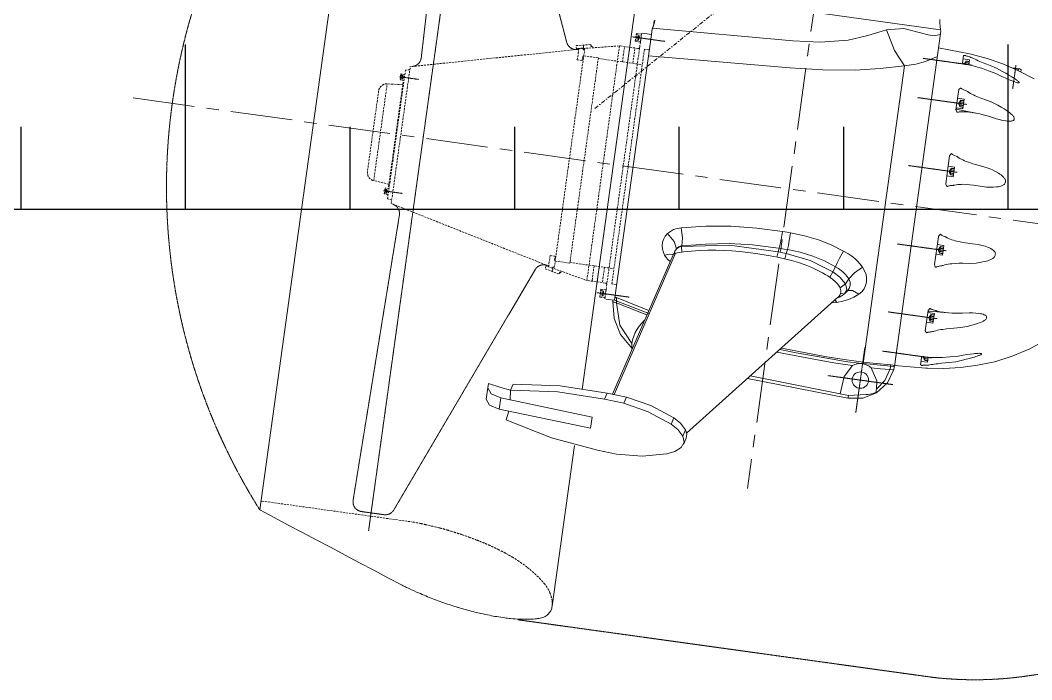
# Model space of a CAD drawing. Extents: x 766778 to 845620, y 133762 to 209800.
# Drawn here: x 772634 to 775708, y 186062 to 188067 of the extents above; entities that cross this region are included whole.
import ezdxf

# ---------------------------------------------------------------- set-up
doc = ezdxf.new("R2010")
doc.units = 0
doc.header["$MEASUREMENT"] = 0
for name, pattern in [('ACAD_ISO03W100', [30, 12, -18]), ('CENTER', [2, 1.25, -0.25, 0.25, -0.25]), ('CENTER2', [1.125, 0.75, -0.125, 0.125, -0.125]), ('DASHDOT', [25.4, 12.7, -6.35, 0, -6.35]), ('DASHED', [0.75, 0.5, -0.25]), ('DASHED2', [9.525, 6.35, -3.175])]:
    doc.linetypes.add(name, pattern=pattern)
doc.layers.get('0').update_dxf_attribs({"color": 1, "linetype": 'CONTINUOUS'})
for name, color, linetype in [('E00-JAT-25', 7, 'CONTINUOUS'), ('E00-KAT-25', 7, 'DASHED'), ('E00-KES-25', 7, 'CENTER'), ('E00-PKA-50', 3, 'DASHDOT')]:
    doc.layers.add(name, color=color, linetype=linetype)
doc.layers.add('E00-JAT-50', color=252, linetype='CONTINUOUS', lineweight=5)

# ---------------------------------------------------------------- blocks, each defined once
blk = doc.blocks.new('FR')
at = {"linetype": 'Continuous'}
blk.add_lwpolyline([(45439, -35188), (45439, -188)], dxfattribs=at)
at = {"color": 1, "linetype": 'Continuous'}
for points in [[(45439, -27688), (44939, -27688)], [(45439, -28188), (45189, -28188)], [(45439, -28688), (45189, -28688)], [(45439, -29188), (45189, -29188)], [(45439, -29688), (45189, -29688)], [(45439, -30188), (44939, -30188)], [(45439, -30688), (45189, -30688)]]:
    blk.add_lwpolyline(points, dxfattribs=at)
blk = doc.blocks.new('A$C6F775357')
at = {"layer": 'E00-JAT-50', "color": 253, "linetype": 'Continuous', "lineweight": 13}
for p, q in [((920, 2823.9), (920, 720.5)), ((0, 2598), (0, 222.8)), ((3, 2570.4), (0, 2573.4)), ((3, 250.4), (0, 247.4))]:
    blk.add_line(p, q, dxfattribs=at)
at = {"layer": 'E00-JAT-50', "color": 253, "lineweight": 13}
blk.add_line((920, 55.3), (920, 548.1), dxfattribs=at)
at = {"layer": 'E00-JAT-50', "color": 253, "linetype": 'Continuous'}
for points in [[(0, 2598), (16.1, 2603.9), (46, 2614.8), (92, 2631.5), (138, 2648.3), (184, 2665), (230, 2681.8), (276, 2698.5), (322, 2715.3), (368, 2732), (414, 2748.7), (460, 2765.5, -0.012579), (473.9, 2770.2, -0.005508), (506, 2779.7, -0.004749), (530.2, 2786.3, -0.005309), (552, 2791.8, -0.005664), (574.7, 2797, -0.005553), (598, 2801.8, -0.005507), (621, 2806, -0.003238), (634.4, 2808.2, -0.005434)], [(634.4, 2808.2, -0.002304), (644, 2809.7, -0.005434), (666.7, 2812.8, -0.005329), (690, 2815.5, -0.005587), (708.5, 2817.2, -0.003781), (736, 2819.2, -0.007779), (757.5, 2820.4, -0.006841), (782, 2820.9, -0.015699), (800.1, 2820.5, -0.010119), (828, 2818.4, -0.016412), (849.1, 2815.7, -0.013825), (874, 2810.9, -0.022381), (888.7, 2807, -0.038144), (897, 2803.7, -0.046259), (902.9, 2800.1, -0.04272), (908.5, 2795.1, -0.031698), (910, 2793.2, -0.010331), (914.3, 2787.2, -0.082659), (918.4, 2778.1, -0.064941), (920, 2765.5)], [(0, 222.8), (16.1, 217), (46, 206.1), (92, 189.4), (138, 172.6), (184, 155.9), (230, 139.1), (276, 122.4), (322, 105.6), (368, 88.9), (414, 72.2), (460, 55.4, 0.012579), (473.9, 50.7, 0.005508), (506, 41.2, 0.004749), (530.2, 34.6, 0.005309), (552, 29.1, 0.005664), (574.7, 23.9, 0.005553), (598, 19.1, 0.005507), (621, 14.9, 0.003238), (634.4, 12.7, 0.005434)], [(634.4, 12.7, 0.002304), (644, 11.2, 0.005434), (666.7, 8.1, 0.005329), (690, 5.4, 0.005587), (708.5, 3.7, 0.003781), (736, 1.6, 0.007779), (757.5, 0.5, 0.006841), (782, 0, 0.015699), (800.1, 0.4, 0.010119), (828, 2.5, 0.016412), (849.1, 5.2, 0.013825), (874, 9.9, 0.022381), (888.7, 13.9, 0.038144), (897, 17.2, 0.046259), (902.9, 20.8, 0.04272), (908.5, 25.8, 0.031698), (910, 27.6, 0.010331), (914.3, 33.7, 0.082659), (918.4, 42.8, 0.064941), (920, 55.3)]]:
    blk.add_lwpolyline(points, format="xyb", dxfattribs=at)
at = {"layer": 'E00-KAT-25', "color": 253, "linetype": 'DASHED2', "lineweight": 13}
for p, q in [((3, 2570.4), (460, 2570.4)), ((3, 250.4), (460, 250.4))]:
    blk.add_line(p, q, dxfattribs=at)
for points in [[(460, 2570.4, 0.005504), (490.2, 2571.8, 0.010543), (506, 2573, 0.000483), (548.4, 2577.2, 0.005666), (552, 2577.6, 0.005765), (575, 2580.7, 0.005735), (598, 2584.4, 0.005421), (618.9, 2588.2, 0.004477), (644, 2593.3, 0.006246), (666.8, 2598.4, 0.006106), (690, 2604.2, 0.009318), (707.7, 2609.2, 0.005762), (736, 2618.2, 0.010335), (757.2, 2625.6, 0.00868), (782, 2635.4, 0.018418), (801.8, 2644.6, 0.013489), (828, 2658.7, 0.019127), (851.1, 2673.2, 0.018309), (874, 2690, 0.017295), (889.4, 2703.1, 0.031855), (897, 2711.1, 0.023491), (903.2, 2719.2, 0.02426), (908.5, 2727.6, 0.016534), (909.8, 2730, 0.00426), (914.3, 2739.6, 0.05272), (917.8, 2750.2, 0.037967), (920, 2765.5)], [(460, 250.4, -0.005504), (490.2, 249.1, -0.010543), (506, 247.9, -0.000483), (548.4, 243.7, -0.005666), (552, 243.3, -0.005765), (575, 240.2, -0.005735), (598, 236.5, -0.005421), (618.9, 232.7, -0.004477), (644, 227.6, -0.006246), (666.8, 222.5, -0.006106), (690, 216.7, -0.009318), (707.7, 211.7, -0.005762), (736, 202.7, -0.010335), (757.2, 195.3, -0.00868), (782, 185.4, -0.018418), (801.8, 176.3, -0.013489), (828, 162.2, -0.019127), (851.1, 147.7, -0.018309), (874, 130.9, -0.017295), (889.4, 117.7, -0.031855), (897, 109.8, -0.023491), (903.2, 101.7, -0.02426), (908.5, 93.3, -0.016534), (909.8, 90.9, -0.00426), (914.3, 81.3, -0.05272), (917.8, 70.7, -0.037967), (920, 55.3)]]:
    blk.add_lwpolyline(points, format="xyb", dxfattribs=at)
blk = doc.blocks.new('A$C49914A36')
at = {"layer": 'E00-JAT-50', "color": 253, "linetype": 'Continuous', "lineweight": 13}
blk.add_blockref('A$C6F775357', (0, 0), dxfattribs=at)
blk = doc.blocks.new('A$C35F25209')
at = {"layer": 'E00-JAT-50', "color": 253, "linetype": 'Continuous', "lineweight": 13}
blk.add_blockref('A$C49914A36', (0, 0), dxfattribs=at)
blk = doc.blocks.new('A$C083F08EE')
at = {"layer": 'E00-JAT-25', "color": 252, "linetype": 'Continuous', "lineweight": 9}
for p, q in [((2684.8, 2107.6), (1829.9, 2227.7)), ((1809.3, 2113.6), (2235.2, 2074.3)), ((2403.7, 2076.6), (2463.9, 2090.4)), ((2463.9, 2090.4), (2520.2, 2107)), ((2520.2, 2107), (2573.4, 2111.2)), ((2544.1, 2044.8), (2520.2, 2107)), ((2573.4, 2111.2), (2624.1, 2098.6)), ((2624.1, 2098.6), (2646.5, 2091.6)), ((2646.5, 2091.6), (2664.9, 2088.7)), ((2664.9, 2088.7), (2677.9, 2091.5)), ((2677.9, 2091.5), (2684.5, 2093.4)), ((2235.2, 2074.3), (2318.9, 2070.7)), ((2318.9, 2070.7), (2403.7, 2076.6)), ((2226.5, 1991.9), (1797, 2029.4)), ((2575.1, 1997.6), (2544.1, 2044.8)), ((2751.1, 2006.4), (2754.3, 2029.2)), ((2609.5, 2003.2), (2575.1, 1997.6)), ((2638.9, 2011.3), (2609.5, 2003.2)), ((2675, 2025.6), (2638.9, 2011.3)), ((2775, 1999.6), (2756.3, 2003.2)), ((2326.4, 1985.9), (2226.5, 1991.9)), ((2424.6, 1984.9), (2326.4, 1985.9)), ((2501.3, 1989.9), (2424.6, 1984.9)), ((2448, 1092.9), (2575.1, 1997.6)), ((2575.1, 1997.6), (2501.3, 1989.9)), ((2731, 1863.7), (2739.8, 1925.9)), ((2790.7, 1854), (2736.8, 1864.5)), ((2699.5, 1639.3), (2711.4, 1724.4)), ((2676.9, 1478.4), (2664.9, 1393.4)), ((2645.4, 1254.1), (2636.6, 1191.8)), ((2705.4, 1246.9), (2650.7, 1251.7)), ((2625.3, 1111.4), (2622.1, 1088.6)), ((2650.1, 1111.3), (2631.2, 1112.9))]:
    blk.add_line(p, q, dxfattribs=at)
for points in [[(2754.3, 2029.2), (2756.3, 2029.3), (2757.6, 2029.3), (2758.4, 2029.3), (2758.9, 2029.2), (2759.2, 2029.2), (2759.5, 2029.1), (2759.8, 2029), (2759.9, 2028.9)], [(2776.9, 2023.3), (2773.4, 2024.4), (2769, 2025.8), (2766.8, 2026.5), (2764.7, 2027.2), (2762.7, 2027.9), (2761.7, 2028.2), (2760.8, 2028.6), (2760, 2028.9), (2759.9, 2028.9)], [(2756.2, 2002.2), (2756, 2002.2), (2755.7, 2002.2), (2755.4, 2002.3), (2755.1, 2002.4), (2754.8, 2002.6), (2754, 2003.2), (2751.6, 2005.8), (2751.1, 2006.4)], [(2756.2, 2002.2), (2756.2, 2002.2), (2757.1, 2002.2), (2758, 2002.2), (2759, 2002.1), (2761.1, 2001.9), (2763.3, 2001.6), (2765.5, 2001.3), (2770.1, 2000.5), (2773.6, 1999.9)], [(2773.6, 1999.9), (2774.9, 1999.6), (2777.1, 1999.2), (2781.8, 1998.1), (2786.6, 1996.8), (2791.4, 1995.4), (2796.4, 1993.9), (2801.5, 1992.3), (2811.9, 1988.9), (2822.3, 1985.3), (2832.8, 1981.6), (2852.4, 1974.3)], [(2854.7, 1990.3), (2835.1, 1998.1), (2824.7, 2002.3), (2814.3, 2006.7), (2804.1, 2011), (2799.1, 2013.2), (2794.2, 2015.3), (2789.5, 2017.4), (2784.8, 2019.6), (2780.3, 2021.7), (2778.1, 2022.7), (2776.9, 2023.3)], [(2852.6, 1974.2), (2871, 1965.1), (2880.7, 1960.5), (2890.2, 1956.3), (2899.3, 1952.5), (2903.6, 1950.7), (2907.7, 1949.2), (2911.7, 1947.8), (2915.4, 1946.6), (2917.2, 1946.1), (2918.9, 1945.7), (2920.5, 1945.3), (2921.1, 1945.2)], [(2921.7, 1949.3), (2921.1, 1949.8), (2919.6, 1951.1), (2918, 1952.3), (2916.4, 1953.5), (2912.8, 1956), (2909, 1958.6), (2905.1, 1961.1), (2900.9, 1963.7), (2892, 1969.1), (2882.7, 1974.6), (2873.1, 1980.1), (2854.8, 1990.2)], [(2921.1, 1945.2), (2921.4, 1945.2), (2922.3, 1945.2), (2923, 1945.5), (2923.3, 1946), (2923.2, 1946.8), (2922.7, 1947.8), (2921.9, 1949), (2921.7, 1949.3)], [(2739.8, 1925.9), (2742.1, 1928.1), (2743.6, 1929.2), (2744.4, 1929.7), (2744.9, 1929.8), (2745.2, 1929.8), (2745.5, 1929.7), (2745.8, 1929.6), (2746, 1929.5)], [(2762.6, 1921.5), (2759.2, 1922.8), (2754.8, 1924.7), (2752.6, 1925.7), (2750.6, 1926.7), (2748.6, 1927.7), (2747.7, 1928.3), (2746.8, 1928.9), (2746, 1929.4), (2746, 1929.5)], [(2840.1, 1886.8), (2820.4, 1893.7), (2810, 1897.8), (2799.6, 1902.1), (2789.5, 1906.6), (2784.5, 1909), (2779.6, 1911.4), (2774.9, 1913.9), (2770.3, 1916.5), (2765.9, 1919.2), (2763.8, 1920.6), (2762.6, 1921.5)], [(2840.3, 1886.7), (2840.1, 1886.8)], [(2906.6, 1842.2), (2906.1, 1843), (2904.7, 1844.9), (2903.2, 1846.6), (2901.6, 1848.4), (2898.2, 1851.6), (2894.5, 1854.8), (2890.5, 1857.8), (2886.4, 1860.8), (2877.6, 1866.6), (2868.3, 1872.2), (2858.7, 1877.5), (2840.3, 1886.7)], [(2735.7, 1856.5), (2735.6, 1856.5), (2735.2, 1856.4), (2734.9, 1856.5), (2734.7, 1856.6), (2734.3, 1856.9), (2733.6, 1857.9), (2731.4, 1862.6), (2731, 1863.7)], [(2735.7, 1856.5), (2735.7, 1856.5), (2736.6, 1856.8), (2737.6, 1857), (2738.7, 1857.2), (2740.8, 1857.4), (2743.1, 1857.6), (2745.4, 1857.6), (2750, 1857.5), (2753.5, 1857.4)], [(2753.5, 1857.4), (2754.9, 1857.5), (2757.3, 1857.7), (2762.1, 1857.7), (2767, 1857.4), (2772, 1857), (2777.1, 1856.3), (2782.3, 1855.6), (2792.8, 1853.6), (2803.5, 1851.3), (2814.1, 1848.7), (2834, 1843.1)], [(2834, 1843.1), (2834.1, 1843)], [(2834.1, 1843), (2852.9, 1836.6), (2862.9, 1833.8), (2872.7, 1831.6), (2882.1, 1830), (2886.5, 1829.4), (2890.9, 1829.1), (2895, 1829.1), (2898.9, 1829.4), (2900.8, 1829.7), (2902.6, 1830.1), (2904.4, 1830.7), (2905, 1831)], [(2905, 1831), (2905.4, 1831.3), (2906.5, 1832.5), (2907.3, 1834), (2907.7, 1835.6), (2907.8, 1837.5), (2907.5, 1839.5), (2906.8, 1841.7), (2906.6, 1842.2)], [(2711.4, 1724.4), (2713.9, 1727.9), (2715.5, 1729.7), (2716.4, 1730.5), (2716.9, 1730.8), (2717.3, 1730.9), (2717.6, 1730.8), (2717.8, 1730.6), (2718, 1730.5)], [(2734.5, 1721.6), (2731.1, 1723), (2726.7, 1725), (2724.6, 1726), (2722.5, 1727.2), (2720.6, 1728.4), (2719.7, 1729), (2718.8, 1729.7), (2718, 1730.5), (2718, 1730.5)], [(2812.7, 1691.5), (2792.7, 1696.5), (2782.2, 1699.7), (2771.7, 1703.2), (2761.4, 1707.1), (2756.4, 1709.2), (2751.5, 1711.4), (2746.8, 1713.8), (2742.2, 1716.4), (2737.8, 1719.1), (2735.7, 1720.7), (2734.5, 1721.6)], [(2812.8, 1691.5), (2812.7, 1691.5)], [(2879.9, 1652.6), (2879.5, 1653.5), (2878.1, 1655.5), (2876.6, 1657.4), (2875, 1659.2), (2871.6, 1662.5), (2867.9, 1665.6), (2863.9, 1668.5), (2859.8, 1671.2), (2850.9, 1676.3), (2841.4, 1680.9), (2831.6, 1685), (2812.8, 1691.5)], [(2704, 1630.8), (2703.8, 1630.8), (2703.5, 1630.7), (2703.2, 1630.7), (2702.9, 1630.9), (2702.6, 1631.2), (2701.9, 1632.4), (2699.9, 1637.9), (2699.5, 1639.3)], [(2704, 1630.8), (2704, 1630.9), (2705, 1631.3), (2706, 1631.7), (2707, 1632.1), (2709.2, 1632.6), (2711.5, 1633), (2713.8, 1633.4), (2718.5, 1633.8), (2722.2, 1634)], [(2722.2, 1634), (2723.6, 1634.5), (2726, 1635.1), (2730.9, 1636.1), (2736, 1636.7), (2741.1, 1637.1), (2746.3, 1637.3), (2751.6, 1637.4), (2762.4, 1637), (2773.3, 1636.2), (2784.1, 1635), (2804.3, 1631.8)], [(2804.3, 1631.8), (2804.4, 1631.8)], [(2804.4, 1631.8), (2823.8, 1629.1), (2834, 1628.4), (2844.1, 1628.4), (2853.8, 1629.1), (2858.5, 1629.7), (2863, 1630.6), (2867.3, 1631.8), (2871.4, 1633.3), (2873.3, 1634.2), (2875.3, 1635.4), (2877.1, 1636.7), (2877.8, 1637.3)], [(2877.8, 1637.3), (2878.2, 1637.7), (2879.4, 1639.8), (2880.3, 1642), (2880.9, 1644.4), (2881, 1646.8), (2880.8, 1649.4), (2880.2, 1652), (2879.9, 1652.6)], [(2683.5, 1485.3), (2683.4, 1485.4), (2683.1, 1485.6), (2682.8, 1485.7), (2682.5, 1485.6), (2682.1, 1485.4), (2681.1, 1484.4), (2677.6, 1479.6), (2676.9, 1478.4)], [(2683.5, 1485.3), (2683.6, 1485.3), (2684.3, 1484.6), (2685.2, 1483.9), (2686.1, 1483.3), (2688.1, 1482.2), (2690.2, 1481.2), (2692.3, 1480.2), (2696.7, 1478.5), (2700.1, 1477.3)], [(2700.1, 1477.3), (2701.4, 1476.5), (2703.5, 1475.2), (2708, 1472.9), (2712.6, 1470.9), (2717.5, 1469.1), (2722.4, 1467.4), (2727.5, 1465.9), (2738, 1463.3), (2748.7, 1461.1), (2759.4, 1459.3), (2779.7, 1456.8)], [(2779.7, 1456.8), (2779.8, 1456.8)], [(2779.8, 1456.8), (2799.2, 1454), (2809.2, 1451.8), (2818.9, 1449.1), (2828.1, 1445.7), (2832.4, 1443.8), (2836.4, 1441.7), (2840.2, 1439.4), (2843.8, 1436.8), (2845.4, 1435.4), (2846.9, 1433.8), (2848.3, 1432), (2848.8, 1431.3)], [(2846.7, 1415.9), (2846, 1415.2), (2844.1, 1413.6), (2842.1, 1412.2), (2840.1, 1410.9), (2835.9, 1408.7), (2831.5, 1406.8), (2826.9, 1405.1), (2822.2, 1403.6), (2812.2, 1401.2), (2801.8, 1399.4), (2791.3, 1398.1), (2771.4, 1397.1)], [(2848.8, 1431.3), (2849.1, 1430.7), (2849.7, 1428.4), (2850, 1426), (2849.8, 1423.6), (2849.3, 1421.2), (2848.3, 1418.8), (2847.1, 1416.5), (2846.7, 1415.9)], [(2664.9, 1393.4), (2666.3, 1389.3), (2667.4, 1387.1), (2668, 1386.1), (2668.4, 1385.7), (2668.7, 1385.5), (2669, 1385.5), (2669.4, 1385.6), (2669.5, 1385.7)], [(2687.8, 1389.7), (2684.2, 1389.3), (2679.4, 1388.6), (2677.1, 1388.1), (2674.8, 1387.6), (2672.6, 1387), (2671.5, 1386.6), (2670.5, 1386.2), (2669.6, 1385.7), (2669.5, 1385.7)], [(2771.3, 1397.1), (2750.7, 1397.7), (2739.7, 1397.6), (2728.7, 1397.1), (2717.7, 1396.2), (2712.3, 1395.6), (2707, 1394.8), (2701.8, 1393.8), (2696.7, 1392.6), (2691.7, 1391.1), (2689.3, 1390.3), (2687.8, 1389.7)], [(2771.4, 1397.1), (2771.3, 1397.1)], [(2651.8, 1259.7), (2651.7, 1259.8), (2651.4, 1259.9), (2651.1, 1259.9), (2650.8, 1259.9), (2650.3, 1259.6), (2649.4, 1258.9), (2646.1, 1255), (2645.4, 1254.1)], [(2651.8, 1259.7), (2651.8, 1259.7), (2652.7, 1259.1), (2653.5, 1258.6), (2654.5, 1258.2), (2656.5, 1257.4), (2658.6, 1256.6), (2660.8, 1256), (2665.3, 1254.8), (2668.7, 1253.9)], [(2668.7, 1253.9), (2670, 1253.4), (2672.2, 1252.6), (2676.8, 1251.3), (2681.6, 1250.2), (2686.6, 1249.2), (2691.7, 1248.4), (2696.9, 1247.7), (2707.5, 1246.7), (2718.4, 1246), (2729.4, 1245.6), (2750, 1245.5)], [(2750, 1245.5), (2750.1, 1245.5)], [(2750.1, 1245.5), (2770, 1246.5), (2780.3, 1246.4), (2790.4, 1245.9), (2799.8, 1244.8), (2804.3, 1244.1), (2808.5, 1243.2), (2812.5, 1242.1), (2816.2, 1240.8), (2817.9, 1240), (2819.6, 1239.1), (2821.1, 1238), (2821.6, 1237.5)], [(2821.6, 1237.5), (2821.9, 1237.2), (2822.6, 1235.7), (2823, 1234), (2823, 1232.3), (2822.5, 1230.5), (2821.6, 1228.6), (2820.4, 1226.8), (2820, 1226.3)], [(2743.8, 1201.8), (2723, 1200.5), (2711.9, 1199.5), (2700.7, 1198.2), (2689.7, 1196.7), (2684.3, 1195.8), (2678.9, 1194.8), (2673.7, 1193.7), (2668.6, 1192.5), (2663.6, 1191.1), (2661.2, 1190.3), (2659.7, 1189.8)], [(2744, 1201.8), (2743.8, 1201.8)], [(2820, 1226.3), (2819.3, 1225.7), (2817.5, 1224.3), (2815.5, 1223), (2813.5, 1221.8), (2809.3, 1219.6), (2804.9, 1217.6), (2800.3, 1215.8), (2795.5, 1214), (2785.5, 1210.8), (2775, 1208), (2764.2, 1205.5), (2744, 1201.8)], [(2636.6, 1191.8), (2638.2, 1189.1), (2639.3, 1187.6), (2640, 1187), (2640.5, 1186.7), (2640.8, 1186.6), (2641.1, 1186.6), (2641.4, 1186.7), (2641.6, 1186.7)], [(2659.7, 1189.8), (2656.1, 1189.4), (2651.4, 1188.9), (2649, 1188.5), (2646.8, 1188.1), (2644.6, 1187.7), (2643.5, 1187.4), (2642.5, 1187.1), (2641.6, 1186.7), (2641.6, 1186.7)], [(2631.4, 1114), (2631.2, 1114), (2630.9, 1114.1), (2630.6, 1114.1), (2630.3, 1114), (2629.9, 1113.9), (2629, 1113.6), (2625.9, 1111.8), (2625.3, 1111.4)], [(2631.4, 1114), (2631.4, 1114), (2632.2, 1113.7), (2633.1, 1113.5), (2634.1, 1113.3), (2636.2, 1112.9), (2638.4, 1112.6), (2640.6, 1112.3), (2645.2, 1111.8), (2648.7, 1111.4)], [(2648.7, 1111.4), (2650, 1111.3), (2652.3, 1111.1), (2657.1, 1110.9), (2662, 1110.8), (2667.1, 1110.8), (2672.3, 1110.9), (2677.7, 1111), (2688.5, 1111.4), (2699.6, 1112), (2710.7, 1112.7), (2731.6, 1114.3)], [(2805, 1119.2), (2804.3, 1118.9), (2802.6, 1118.1), (2800.7, 1117.3), (2798.7, 1116.6), (2794.7, 1115.2), (2790.3, 1113.8), (2785.8, 1112.4), (2781, 1111.1), (2771.1, 1108.3), (2760.6, 1105.6), (2749.8, 1103), (2729.4, 1098.3)], [(2731.7, 1114.3), (2751.9, 1118), (2762.5, 1119.7), (2772.9, 1121.2), (2782.6, 1122.3), (2787.2, 1122.8), (2791.6, 1123.2), (2795.8, 1123.4), (2799.7, 1123.6), (2801.6, 1123.6), (2803.3, 1123.5), (2805, 1123.4), (2805.6, 1123.3)], [(2805.6, 1123.3), (2805.8, 1123.2), (2806.8, 1122.9), (2807.3, 1122.5), (2807.4, 1121.9), (2807.1, 1121.2), (2806.4, 1120.4), (2805.3, 1119.4), (2805, 1119.2)], [(2622.1, 1088.6), (2624, 1087.9), (2625.3, 1087.5), (2626, 1087.3), (2626.5, 1087.3), (2626.8, 1087.2), (2627.1, 1087.2), (2627.4, 1087.2), (2627.6, 1087.3)], [(2645.4, 1088), (2641.8, 1087.9), (2637.2, 1087.8), (2634.9, 1087.7), (2632.6, 1087.6), (2630.5, 1087.5), (2629.5, 1087.4), (2628.5, 1087.3), (2627.6, 1087.3), (2627.6, 1087.3)], [(2729.3, 1098.3), (2708.4, 1096.2), (2697.2, 1095), (2686, 1093.7), (2675, 1092.3), (2669.6, 1091.6), (2664.3, 1090.9), (2659.1, 1090.2), (2654.1, 1089.4), (2649.2, 1088.6), (2646.8, 1088.2), (2645.4, 1088)]]:
    blk.add_lwpolyline(points, dxfattribs=at)
for centre, start, end in [((2758, 2012), 219.1692, 259), ((2738.6, 1873.3), 219.1692, 259), ((2649.9, 1242.7), 85, 124.8308), ((2630.4, 1104), 85, 124.8308)]:
    blk.add_arc(centre, 8.99, start, end, dxfattribs=at)
at = {"layer": 'E00-JAT-50', "color": 252, "linetype": 'Continuous', "lineweight": 9}
for p, q in [((1811.5, 2119.8), (1811.9, 2120.9)), ((1814, 2136.2), (1811.9, 2121)), ((1811.9, 2120.9), (1816.1, 2135.9)), ((1811.9, 2120.9), (1811.9, 2121)), ((1816.1, 2135.9), (1814, 2136.2)), ((1816.1, 2136.2), (1816.3, 2136.7)), ((1816.1, 2135.9), (1816.1, 2136.2)), ((1816.3, 2137.1), (1816.5, 2137.6)), ((1816.3, 2136.7), (1816.3, 2137.1)), ((1816.5, 2137.8), (1816.5, 2137.8)), ((1816.5, 2137.6), (1816.5, 2137.8)), ((2682.3, 2138.9), (2682.1, 2133.7)), ((2682.1, 2133.7), (2682.2, 2128.4)), ((2682.2, 2128.4), (2683, 2117.9)), ((1692.6, 1286.8), (1806.2, 2094.8)), ((1806.2, 2094.8), (1786.4, 2097.6)), ((1805, 2086.4), (1808.5, 2111.6)), ((1808.1, 2108.7), (1808.3, 2109.4)), ((1808.3, 2109.4), (1808.6, 2111.6)), ((1808.6, 2111.6), (1809.1, 2113)), ((1809.1, 2113), (1809.7, 2114.8)), ((1809.7, 2114.8), (1810.1, 2115.7)), ((1810.1, 2115.7), (1810.4, 2116.7)), ((1810.4, 2116.7), (1811.1, 2118.7)), ((1811.1, 2118.7), (1811.5, 2119.8)), ((2685.8, 2102.6), (2542.7, 1084)), ((2683, 2117.9), (2684.8, 2107.6)), ((2685.8, 2102.6), (2684.8, 2107.6)), ((2684.8, 2107.6), (2685.8, 2102.6)), ((2678.8, 2052.5), (2772.9, 2034.2)), ((2752.8, 2018.5), (2772.6, 2015.7)), ((2770.4, 2000.5), (2772.6, 2015.7)), ((2900.9, 1991.5), (2925.3, 1988.1)), ((2920.2, 1983.2), (2920.7, 1986.5)), ((2928.4, 1979), (2929.3, 1985.3)), ((2736, 1899.3), (2755.8, 1896.5)), ((2751.7, 1866.8), (2755.8, 1896.5)), ((2731.9, 1869.6), (2751.7, 1866.8)), ((2707, 1692.9), (2726.8, 1690.1)), ((2702.9, 1663.2), (2722.7, 1660.4)), ((2722.7, 1660.4), (2726.8, 1690.1)), ((1883.7, 1504.9), (1895.9, 1506.9)), ((1895.9, 1506.9), (1970.5, 1511.2)), ((1895.9, 1506.9), (1899.3, 1476.5)), ((1970.5, 1511.2), (2046.7, 1510.9)), ((2046.7, 1510.9), (2124.9, 1505.6)), ((1842.2, 1472.8), (1847.2, 1481.3)), ((1847.2, 1481.3), (1854.2, 1489.1)), ((1854.2, 1489.1), (1862.6, 1495.8)), ((1874.1, 1465), (1854.2, 1489.1)), ((1862.6, 1495.8), (1872.6, 1501.1)), ((1872.6, 1501.1), (1883.7, 1504.9)), ((1899.3, 1476.5), (1897.1, 1451.4)), ((2124.9, 1505.6), (2203.4, 1494.8)), ((2202.4, 1488.3), (2199.6, 1471.8)), ((2203.3, 1494.1), (2202.4, 1488.3)), ((2203.4, 1494.8), (2203.3, 1494.1)), ((2203.4, 1494.8), (2217.8, 1492.4)), ((2217.8, 1492.4), (2227.5, 1490.8)), ((2226.6, 1484.3), (2223.9, 1467.7)), ((2227.4, 1490.2), (2226.6, 1484.3)), ((2227.5, 1490.8), (2227.4, 1490.2)), ((2227.5, 1490.8), (2270.4, 1482)), ((2270.4, 1482), (2312.9, 1469.2)), ((1837.4, 1452.5), (1838.7, 1462.7)), ((1838.4, 1441.6), (1837.4, 1452.5)), ((1838.7, 1462.7), (1842.2, 1472.8)), ((1880.7, 1442.9), (1874.1, 1465)), ((1880.7, 1442.9), (1888, 1447.8)), ((1884.2, 1446), (1880.7, 1442.9)), ((1888, 1448.5), (1884.2, 1446)), ((1892.5, 1450.4), (1888, 1448.5)), ((1888, 1447.8), (1896.8, 1450.2)), ((1897.1, 1451.4), (1892.5, 1450.4)), ((1896.8, 1450.2), (2042.7, 1453.6)), ((1897.1, 1451.4), (1896.8, 1450.2)), ((1897.5, 1432.7), (1896.8, 1450.2)), ((1968.8, 1457.2), (1897.1, 1451.4)), ((2041.1, 1458.3), (1968.8, 1457.2)), ((2112.4, 1454.4), (2041.1, 1458.3)), ((2042.7, 1453.6), (2189.8, 1433.6)), ((2183.1, 1445.6), (2112.4, 1454.4)), ((2193.6, 1443.9), (2183.1, 1445.6)), ((2196.5, 1456.4), (2193.6, 1443.9)), ((2199.6, 1471.8), (2196.5, 1456.4)), ((2221, 1452.3), (2218.2, 1439.8)), ((2223.9, 1467.7), (2221, 1452.3)), ((2312.9, 1469.2), (2351.4, 1453.8)), ((2351.4, 1453.8), (2388.8, 1435.2)), ((2673.5, 1454.5), (2693.3, 1451.8)), ((2693.3, 1451.8), (2689.2, 1422.1)), ((1685.6, 1001.4), (1870.8, 1424.6)), ((1878.1, 1430.1), (1690.7, 1000.3)), ((1841.5, 1431.3), (1838.4, 1441.6)), ((1845, 1423.9), (1841.5, 1431.3)), ((1860, 1426.3), (1845, 1423.9)), ((1849.6, 1416.8), (1845, 1423.9)), ((1855, 1410.2), (1849.6, 1416.8)), ((1871.1, 1424.5), (1860, 1426.3)), ((1870.5, 1424.6), (1870.8, 1425.4)), ((1870.8, 1425.4), (1873.1, 1428)), ((1873.1, 1428), (1876.4, 1429.7)), ((1874.4, 1428.6), (1875.9, 1435.8)), ((1875.9, 1435.8), (1880.7, 1442.9)), ((1876.4, 1429.7), (1878.1, 1430.1)), ((1902.4, 1433.4), (1878.1, 1430.1)), ((1926.8, 1435.9), (1902.4, 1433.4)), ((1951.3, 1437.6), (1926.8, 1435.9)), ((1975.9, 1438.4), (1951.3, 1437.6)), ((2000.4, 1438.5), (1975.9, 1438.4)), ((2024.8, 1437.8), (2000.4, 1438.5)), ((2049.3, 1436.4), (2024.8, 1437.8)), ((2073.8, 1434.3), (2049.3, 1436.4)), ((2097.9, 1431.6), (2073.8, 1434.3)), ((2121.9, 1428.4), (2097.9, 1431.6)), ((2165.7, 1421.1), (2121.9, 1428.4)), ((2187.5, 1416.9), (2165.7, 1421.1)), ((2185.9, 1417.2), (2189.8, 1433.6)), ((2209.2, 1412.2), (2187.5, 1416.9)), ((2193.6, 1443.9), (2189.8, 1433.6)), ((2189.8, 1433.6), (2214.1, 1428.4)), ((2208.2, 1441.4), (2193.6, 1443.9)), ((2193.6, 1443.9), (2193.6, 1443.9)), ((2218.2, 1439.8), (2208.2, 1441.4)), ((2210.2, 1412), (2214.1, 1428.4)), ((2218.2, 1439.8), (2214.1, 1428.4)), ((2214.1, 1428.4), (2287.5, 1406.3)), ((2218.2, 1439.8), (2218.2, 1439.8)), ((2257.3, 1431.8), (2218.2, 1439.8)), ((2295, 1420.1), (2257.3, 1431.8)), ((2330.3, 1405.3), (2295, 1420.1)), ((2384.6, 1428.1), (2376.4, 1413.4)), ((2388.7, 1435), (2384.6, 1428.1)), ((2388.8, 1435.2), (2388.7, 1435)), ((2388.8, 1435.2), (2401.5, 1428)), ((2401.5, 1428), (2413.6, 1419.7)), ((2413.6, 1419.7), (2422.8, 1412.2)), ((2669.4, 1424.8), (2689.2, 1422.1)), ((1861.5, 1404.2), (1855, 1410.2)), ((2230.5, 1406.9), (2209.2, 1412.2)), ((2251.4, 1400.6), (2230.5, 1406.9)), ((2271.8, 1393.3), (2251.4, 1400.6)), ((2291.9, 1385.3), (2271.8, 1393.3)), ((2287.5, 1406.3), (2356.1, 1371.7)), ((2308.7, 1377.4), (2291.9, 1385.3)), ((2363.8, 1387.6), (2330.3, 1405.3)), ((2363.8, 1387.5), (2356.1, 1371.7)), ((2369.2, 1399.4), (2363.8, 1387.6)), ((2363.8, 1387.5), (2363.8, 1387.6)), ((2373, 1382.1), (2363.8, 1387.5)), ((2376.4, 1413.4), (2369.2, 1399.4)), ((2446.6, 1385.8), (2421.4, 1369)), ((2422.8, 1412.2), (2431.3, 1404.1)), ((2431.3, 1404.1), (2439.3, 1395.2)), ((2439.3, 1395.2), (2446.6, 1385.8)), ((2446.6, 1385.8), (2452.8, 1375.1)), ((2325.1, 1368.8), (2308.7, 1377.4)), ((2333, 1364.4), (2325.1, 1368.8)), ((2340.8, 1359.7), (2333, 1364.4)), ((2348.2, 1354.6), (2340.8, 1359.7)), ((2346.9, 1355.6), (2356.1, 1371.7)), ((2355.3, 1349.3), (2348.2, 1354.6)), ((2356.1, 1371.7), (2377.7, 1355.9)), ((2381.6, 1375.9), (2373, 1382.1)), ((2377.7, 1355.9), (2394.5, 1336)), ((2388.2, 1370.2), (2381.6, 1375.9)), ((2394.2, 1364), (2388.2, 1370.2)), ((2399.5, 1357.6), (2394.2, 1364)), ((2404.3, 1350.9), (2399.5, 1357.6)), ((2421.4, 1369), (2404.3, 1350.9)), ((2452.8, 1375.1), (2457.1, 1363.4)), ((2457.1, 1363.4), (2458.8, 1352.2)), ((2364.8, 1340.8), (2355.3, 1349.3)), ((2369.2, 1336.3), (2364.8, 1340.8)), ((2373.2, 1331.6), (2369.2, 1336.3)), ((2375.2, 1328.5), (2373.2, 1331.6)), ((2376.9, 1325.2), (2375.2, 1328.5)), ((2378.4, 1321.9), (2376.9, 1325.2)), ((2377.8, 1323.2), (2394.5, 1336)), ((2379.7, 1318.6), (2378.4, 1321.9)), ((2404.3, 1350.9), (2394.5, 1336)), ((2394.5, 1336), (2398.6, 1318.5)), ((2408.7, 1340.8), (2404.3, 1350.9)), ((2405.8, 1321), (2409.1, 1330.4)), ((2409.1, 1330.4), (2408.7, 1340.8)), ((2455.7, 1330.2), (2450.8, 1320.2)), ((2458.4, 1340.8), (2455.7, 1330.2)), ((2458.8, 1352.2), (2458.4, 1340.8)), ((1693.8, 1295.3), (1695.9, 1295.2)), ((1695.9, 1295.2), (1698.6, 1295)), ((1698.6, 1294.6), (1698.5, 1291.3)), ((1698.5, 1291.3), (1698.5, 1285.9)), ((1698.6, 1295), (1762.9, 1268.6)), ((1698.6, 1295), (1698.6, 1294.6)), ((1698.6, 1295), (1698.6, 1295)), ((1910.7, 882.3), (2370.6, 1294)), ((2377.9, 1296), (2364.4, 1290.3)), ((2370.6, 1294), (2371, 1294.4)), ((2371, 1294.4), (2374.8, 1298.3)), ((2374.8, 1298.3), (2378, 1302.7)), ((2389.9, 1303.7), (2377.9, 1296)), ((2378, 1302.7), (2379.6, 1306.4)), ((2379.6, 1306.4), (2380.4, 1310.4)), ((2380.4, 1314.5), (2379.7, 1318.6)), ((2379.8, 1307.3), (2389.9, 1303.7)), ((2380.4, 1310.4), (2380.4, 1314.5)), ((2398.6, 1318.5), (2389.9, 1303.7)), ((2392.7, 1306.2), (2402.2, 1316.3)), ((2415.9, 1315.5), (2401.2, 1315.2)), ((2401.9, 1316.6), (2405.8, 1321)), ((2420.2, 1294.7), (2403.6, 1287.5)), ((2435, 1303.7), (2415.9, 1315.5)), ((2435, 1303.7), (2420.2, 1294.7)), ((2443.9, 1311.4), (2435, 1303.7)), ((2450.8, 1320.2), (2443.9, 1311.4)), ((1692.6, 1286.8), (1672.8, 1289.6)), ((1687.4, 1283), (1687.8, 1287.5)), ((1687.4, 1283), (1690.6, 1280.6)), ((1691.4, 1230.9), (1687.4, 1283)), ((1690.6, 1280.6), (1698.9, 1279)), ((1692.7, 1287), (1779, 1253.2)), ((1692.7, 1287), (1779, 1253.2)), ((1698.5, 1285.9), (1698.9, 1279)), ((1756.7, 1255.4), (1698.9, 1279)), ((1698.9, 1279), (1708.7, 1210.6)), ((1762.9, 1268.6), (1796.9, 1255.7)), ((2366.9, 1279.2), (2351.9, 1277.5)), ((2363.3, 1287.6), (2364.5, 1285.2)), ((2364.5, 1285.2), (2366.9, 1279.4)), ((2385.9, 1282.4), (2366.9, 1279.2)), ((2366.9, 1279.4), (2366.9, 1279.2)), ((2403.6, 1287.5), (2385.9, 1282.4)), ((1711, 1182.5), (1691.4, 1230.9)), ((1791.1, 1242.4), (1756.7, 1255.4)), ((1779, 1253.2), (1798.1, 1246.7)), ((2644.5, 1248.1), (2664.3, 1245.3)), ((2664.3, 1245.3), (2660.1, 1215.6)), ((1708.7, 1210.6), (1745.4, 1155.1)), ((2640.3, 1218.4), (2660.1, 1215.6)), ((1746.3, 1140), (1711, 1182.5)), ((1768.5, 1190.9), (1768.5, 1190.9)), ((2199.2, 1140.6), (2215.7, 1137.1)), ((2552.1, 1151.2), (2546.9, 1114.1)), ((2313.9, 1103.4), (2185.7, 1128.5)), ((2194.7, 1136.5), (2244.3, 1126.3)), ((2215.7, 1137.1), (2273.6, 1125.7)), ((2244.3, 1126.3), (2343.2, 1108.3)), ((2273.6, 1125.7), (2331.7, 1115.1)), ((2331.7, 1115.1), (2390.1, 1105.6)), ((2343.2, 1108.3), (2392.8, 1099.9)), ((2546.9, 1114.1), (2543.7, 1091.5)), ((2645.5, 1111.7), (2643.4, 1096.5)), ((2364.7, 1094.7), (2313.9, 1103.4)), ((2415.7, 1087.1), (2364.7, 1094.7)), ((2390.1, 1105.6), (2448.6, 1097.5)), ((2390.3, 1054.1), (2415.7, 1087.1)), ((2392.8, 1099.9), (2442.6, 1093.4)), ((2422.5, 1090), (2415.7, 1087.1)), ((2430.2, 1092), (2422.5, 1090)), ((2438, 1092.8), (2430.2, 1092)), ((2448, 1092), (2438, 1092.8)), ((2442.6, 1093.4), (2448, 1092.9)), ((2448, 1093.1), (2542.7, 1084)), ((2448, 1093.1), (2542.7, 1084)), ((2453.9, 1090.6), (2448, 1092)), ((2448.6, 1097.5), (2448.4, 1095.6)), ((2448.6, 1097.5), (2488.4, 1093.1)), ((2459.3, 1088.5), (2453.9, 1090.6)), ((2466.3, 1084.8), (2459.3, 1088.5)), ((2472.5, 1080), (2466.3, 1084.8)), ((2472.5, 1080), (2489, 1040.2)), ((2500.5, 1077.2), (2472.5, 1080)), ((2488.4, 1093.1), (2531.6, 1089.5)), ((2528.6, 1075), (2500.5, 1077.2)), ((2528.6, 1075), (2530.4, 1080.9)), ((2530.4, 1080.9), (2531.2, 1085.7)), ((2531.2, 1085.7), (2531.5, 1088.7)), ((2531.5, 1088.7), (2531.6, 1089.5)), ((2531.6, 1089.5), (2531.6, 1089.5)), ((2531.6, 1089.5), (2537.9, 1087.9)), ((2537.9, 1087.9), (2542.1, 1086.6)), ((2541.9, 1080.5), (2540.6, 1075)), ((2542.9, 1085.5), (2541.9, 1080.5)), ((2542.1, 1086.6), (2542.9, 1085.9)), ((2542.7, 1084.4), (2542.6, 1083.8)), ((2542.6, 1083.8), (2542.7, 1083.8)), ((2543.7, 1091.5), (2542.7, 1083.8)), ((2542.8, 1085.4), (2542.7, 1084.4)), ((2542.9, 1085.9), (2542.9, 1085.5)), ((2543.1, 1087), (2638.6, 1078.6)), ((2623.6, 1099.2), (2643.4, 1096.5)), ((2401, 987.8), (2096.4, 1048.6)), ((2104.7, 1056), (2402.9, 996.5)), ((2390.3, 1054.1), (2378.2, 1001.4)), ((2513.3, 1041.5), (2528.6, 1075)), ((2540.6, 1075), (2521.2, 1034.4)), ((2536.8, 1073.8), (2528.6, 1075)), ((2540.6, 1075), (2536.8, 1073.8)), ((1306.9, 1021), (1302.1, 986.7)), ((1308.8, 1034.3), (1306.9, 1021)), ((1306.9, 1021), (1316.8, 1003)), ((1308.8, 1034.3), (1346.6, 1022.1)), ((1346.6, 1022.1), (1375.8, 1014.4)), ((1375.7, 1014.1), (1383.8, 1032.5)), ((1526.8, 1027.2), (1383.8, 1032.5)), ((1669.9, 1004.7), (1526.8, 1027.2)), ((2487.7, 1015.1), (2487.5, 1012.3)), ((2487.7, 1015.1), (2513.3, 1041.5)), ((2489, 1040.2), (2487.7, 1015.1)), ((2521.2, 1034.4), (2488.1, 1003.7)), ((1302.1, 986.7), (1312, 968.7)), ((1316.8, 1003), (1346.3, 990.5)), ((1346.3, 990.5), (1341.4, 956.2)), ((1346.3, 990.5), (1624, 931.9)), ((1375.7, 1014.1), (1375.3, 984.4)), ((1377.7, 1013.7), (1375.7, 1014.1)), ((1519.6, 1008.2), (1377.7, 1013.7)), ((1661.6, 985.9), (1519.6, 1008.2)), ((1661.6, 985.9), (1669.9, 1004.7)), ((1719.8, 973.5), (1661.6, 985.9)), ((1728.1, 992.3), (1669.9, 1004.7)), ((1719.8, 973.5), (1728.1, 992.3)), ((1802.7, 966.5), (1728.1, 992.3)), ((2401, 987.8), (2401.6, 990.2)), ((2446.1, 987.4), (2401, 987.8)), ((2401.6, 990.2), (2402.9, 996.5)), ((2402.9, 996.5), (2455.3, 999)), ((2488.1, 1003.7), (2446.1, 987.4)), ((2461.7, 998.9), (2455.3, 999)), ((2468, 999.7), (2461.7, 998.9)), ((2477.9, 1002.3), (2468, 999.7)), ((2487.2, 1006.1), (2477.9, 1002.3)), ((2487.4, 1009.5), (2487.2, 1006.1)), ((2487.5, 1012.3), (2487.4, 1009.5)), ((1312, 968.7), (1341.4, 956.2)), ((1341.4, 956.2), (1619.2, 897.6)), ((1794.5, 947.6), (1719.8, 973.5)), ((1872.2, 928.9), (1802.7, 966.5)), ((1363, 924.1), (1370.5, 950.1)), ((1363, 924.1), (1364.9, 922.6)), ((1364.9, 922.6), (1500.1, 869.2)), ((1624, 931.9), (1619.2, 897.6)), ((1863.9, 910.1), (1794.5, 947.6)), ((1863.9, 910.1), (1872.2, 928.9)), ((1892.4, 912.5), (1872.2, 928.9)), ((1884.2, 893.6), (1863.9, 910.1)), ((1899.5, 873.4), (1884.2, 893.6)), ((1907.8, 892.2), (1892.4, 912.5)), ((1899.5, 873.4), (1907.8, 892.2)), ((1911.6, 879.5), (1907.8, 892.2)), ((1500.1, 869.2), (1639.9, 831.5)), ((1903.2, 854.9), (1899.5, 873.4)), ((1901.2, 848.1), (1909.5, 866.9)), ((1909.5, 866.9), (1911.6, 879.5)), ((1639.9, 831.5), (1698.1, 819.1)), ((1874.7, 826.4), (1894.7, 839.1)), ((1894.7, 839.1), (1903.2, 854.9)), ((1698.1, 819.1), (1775.5, 812.6)), ((1775.5, 812.6), (1851.2, 819.2)), ((1851.2, 819.2), (1874.7, 826.4))]:
    blk.add_line(p, q, dxfattribs=at)
for points in [[(2968.4, 1957.9), (2921.4, 1982.6), (2873.8, 2003.2), (2825.7, 2019.8), (2777.1, 2033.2), (2772.9, 2034.2)], [(2981.4, 1152), (2954.1, 1137.4), (2900.4, 1114.4), (2847.6, 1098.1), (2795.6, 1087.2), (2744.2, 1080.6), (2693.3, 1077.9), (2642.9, 1078.4), (2638.6, 1078.6)]]:
    blk.add_lwpolyline(points, dxfattribs=at)
blk.add_circle((2439.1, 1042.8), 25, dxfattribs=at)
for centre, radius, start, end in [((2909.8, 1971.5), 18.6, 54.0308, 103.5317), ((2924.5, 1982.7), 5.45, 29.0457, 134.9543), ((1857.1, 1140.1), 112.7, 130.6003, 178.8887)]:
    blk.add_arc(centre, radius, start, end, dxfattribs=at)
at = {"layer": 'E00-KAT-25', "color": 252, "linetype": 'DASHED2', "lineweight": 9}
for p, q in [((1663, 1291.5), (1776.4, 2098.5)), ((1756.8, 2074), (1760.2, 2097.8)), ((1759.6, 2093.9), (1767.5, 2092.8)), ((1776, 2095.5), (1760.2, 2097.8)), ((1765.3, 2076.7), (1767.5, 2092.8)), ((1767.5, 2092.8), (1770.4, 2084.2)), ((1772.7, 2071.8), (1776, 2095.5)), ((1776.4, 2098.5), (1777, 2098.9)), ((1786.4, 2097.6), (1777, 2098.9)), ((1577.2, 2060.9), (1622, 2064)), ((1577.9, 2050.9), (1577.2, 2060.9)), ((1577.9, 2050.9), (1708.9, 2060)), ((1599.6, 2055.4), (1599.1, 2062.4)), ((1608.7, 1347), (1708.9, 2060)), ((1622, 2064), (1622.7, 2054)), ((1622.3, 2061.1), (1629.8, 2054.5)), ((1764.9, 2052.2), (1708.9, 2060)), ((1732.9, 2004.2), (1740.8, 2060.6)), ((1772.7, 2071.8), (1756.8, 2074)), ((1765.3, 2076.7), (1757.4, 2077.9)), ((1765.8, 2080.8), (1757.9, 2081.9)), ((1767, 2088.8), (1759.1, 2089.9)), ((1765.3, 2076.7), (1770.4, 2084.2)), ((1585.2, 2049.7), (1073, 1997.9)), ((1603.4, 2052.7), (1509.3, 1383.2)), ((1603.4, 2052.7), (1509.3, 1383.2)), ((1597.7, 2053.3), (1577.8, 2051.9)), ((1580.6, 2017.5), (1585.2, 2049.7)), ((1580.6, 2017.5), (1585.2, 2049.7)), ((1596.9, 2052.2), (1602.5, 2046.3)), ((1600.2, 2029.9), (1644.7, 2023.6)), ((1600.2, 2029.9), (1644.7, 2023.6)), ((1784.7, 2049.4), (1684.5, 1336.4)), ((1717.7, 2011.3), (1724.3, 2057.9)), ((1749.4, 2006.9), (1755.9, 2053.4)), ((1797.5, 2047.6), (1784.7, 2049.4)), ((1797.5, 2047.6), (1799.8, 2049.3)), ((1644.7, 2023.6), (1557, 1399.8)), ((1644.7, 2023.6), (1557, 1399.8)), ((1595.5, 2015.4), (1580.6, 2017.5)), ((1595.5, 2015.4), (1580.6, 2017.5)), ((1597.2, 2027.8), (1595.5, 2015.4)), ((1597.2, 2027.8), (1595.5, 2015.4)), ((1599.8, 2027.4), (1597.2, 2027.8)), ((1599.8, 2027.4), (1597.2, 2027.8)), ((1644.4, 2021.6), (1777.6, 2002.9)), ((1003.4, 1596), (1058.4, 1987.6)), ((1014.5, 1582), (1073, 1997.9)), ((1044.6, 1975.7), (1042.1, 1957.8)), ((1049.7, 1968.8), (1043.8, 1969.6)), ((1050.1, 1971.7), (1044.2, 1972.5)), ((1056.5, 1974), (1044.6, 1975.7)), ((1050.1, 1971.7), (1048.5, 1960.2)), ((1050.1, 1971.7), (1052.3, 1965.5)), ((1071.6, 1988), (1058.4, 1987.6)), ((961.5, 1651.6), (1002.8, 1945.7)), ((1050.1, 1943.2), (1002.8, 1945.7)), ((1006.6, 1633.6), (1051.2, 1950.5)), ((1054, 1956.2), (1042.1, 1957.8)), ((1042.5, 1961), (1048.5, 1960.2)), ((1048.9, 1963.1), (1042.9, 1963.9)), ((1048.5, 1960.2), (1052.3, 1965.5)), ((1053.1, 1950.2), (1051.2, 1950.5)), ((976.8, 1924.2), (942.4, 1679.4)), ((1007.7, 1640.9), (961.5, 1651.6)), ((1008.6, 1633.3), (1006.6, 1633.6)), ((993.4, 1611.3), (995.9, 1629.1)), ((1005.3, 1609.6), (993.4, 1611.3)), ((999.8, 1613.6), (993.8, 1614.4)), ((1000.2, 1616.5), (994.2, 1617.3)), ((1001, 1622.2), (995, 1623)), ((995.4, 1625.9), (1001.4, 1625.1)), ((1007.8, 1627.4), (995.9, 1629.1)), ((999.8, 1613.6), (1001.4, 1625.1)), ((999.8, 1613.6), (1003.6, 1618.9)), ((1001.4, 1625.1), (1003.6, 1618.9)), ((1015.9, 1591.9), (1003.4, 1596)), ((1492.6, 1391.1), (1014.5, 1582)), ((1497.1, 1423.3), (1492.6, 1391.1)), ((1497.1, 1423.3), (1492.6, 1391.1)), ((1512, 1421.2), (1497.1, 1423.3)), ((1512, 1421.2), (1497.1, 1423.3)), ((1510.2, 1408.9), (1512, 1421.2)), ((1510.2, 1408.9), (1512, 1421.2)), ((1485.3, 1392), (1481.8, 1382.6)), ((1485.3, 1392), (1481.8, 1382.6)), ((1503.7, 1384.2), (1484.9, 1391)), ((1503.7, 1384.2), (1484.9, 1391)), ((1503.2, 1385.4), (1510.2, 1389.6)), ((1503.2, 1385.4), (1510.2, 1389.6)), ((1509.3, 1383.2), (1608.7, 1347)), ((1512.8, 1408.5), (1510.2, 1408.9)), ((1512.8, 1408.5), (1510.2, 1408.9)), ((1512.5, 1406), (1557, 1399.8)), ((1512.5, 1406), (1557, 1399.8)), ((1557.3, 1401.7), (1690.5, 1383)), ((1630.6, 1391.4), (1624.1, 1344.9)), ((1647.1, 1394.2), (1639.2, 1337.7)), ((1662.3, 1387), (1655.7, 1340.4)), ((1481.8, 1382.6), (1524.1, 1367.2)), ((1481.8, 1382.6), (1524.1, 1367.2)), ((1504.9, 1381.6), (1502.5, 1375.1)), ((1504.9, 1381.6), (1502.5, 1375.1)), ((1524.1, 1367.2), (1527.5, 1376.6)), ((1524.1, 1367.2), (1527.5, 1376.6)), ((1525.1, 1369.9), (1534.2, 1374.2)), ((1525.1, 1369.9), (1534.2, 1374.2)), ((1664.7, 1339.2), (1608.7, 1347)), ((1697.3, 1334.6), (1684.5, 1336.4)), ((1697.3, 1334.6), (1699, 1332.3)), ((1650.9, 1320.4), (1647.6, 1296.6)), ((1663.4, 1294.4), (1647.6, 1296.6)), ((1648.1, 1300.5), (1656, 1299.4)), ((1656.6, 1303.4), (1648.7, 1304.5)), ((1657.7, 1311.4), (1649.8, 1312.6)), ((1658.3, 1315.5), (1650.4, 1316.6)), ((1666.8, 1318.2), (1650.9, 1320.4)), ((1658.3, 1315.5), (1656, 1299.4)), ((1656, 1299.4), (1661.1, 1306.9)), ((1658.3, 1315.5), (1661.1, 1306.9)), ((1663, 1291.5), (1663.4, 1290.9)), ((1666.8, 1318.2), (1663.4, 1294.4)), ((1672.8, 1289.6), (1663.4, 1290.9))]:
    blk.add_line(p, q, dxfattribs=at)
at = {"layer": 'E00-KAT-25', "color": 252, "linetype": 'DASHED', "lineweight": 9}
for p, q in [((2762, 2012), (2755.7, 2003)), ((2755.9, 2002.2), (2755.7, 2003)), ((2760.6, 2002.4), (2762, 2012)), ((2761.3, 2007.1), (2771.2, 2005.8)), ((2771.9, 2010.6), (2762, 2012)), ((2745.2, 1892.9), (2738.9, 1883.8)), ((2742.5, 1873.3), (2738.9, 1883.8)), ((2742.5, 1873.3), (2745.2, 1892.9)), ((2743.2, 1878.2), (2753.1, 1876.8)), ((2744.5, 1888), (2754.4, 1886.6)), ((2755.1, 1891.5), (2745.2, 1892.9)), ((2742.5, 1873.3), (2752.4, 1871.9)), ((2716.2, 1686.4), (2709.9, 1677.4)), ((2713.5, 1666.9), (2709.9, 1677.4)), ((2713.5, 1666.9), (2716.2, 1686.4)), ((2713.5, 1666.9), (2723.4, 1665.5)), ((2714.2, 1671.8), (2724.1, 1670.4)), ((2715.5, 1681.5), (2725.4, 1680.2)), ((2726.1, 1685), (2716.2, 1686.4)), ((2682.7, 1448.1), (2676.4, 1439)), ((2682.7, 1448.1), (2680, 1428.5)), ((2682.7, 1448.1), (2692.6, 1446.7)), ((2680, 1428.5), (2676.4, 1439)), ((2689.9, 1427.1), (2680, 1428.5)), ((2680.7, 1433.4), (2690.6, 1432)), ((2682, 1443.2), (2691.9, 1441.8)), ((2653.7, 1241.6), (2647.4, 1232.6)), ((2651, 1222.1), (2647.4, 1232.6)), ((2653.7, 1241.6), (2651, 1222.1)), ((2653, 1236.8), (2662.9, 1235.4)), ((2653.7, 1241.6), (2663.6, 1240.2)), ((2660.9, 1220.7), (2651, 1222.1)), ((2651.6, 1227), (2661.5, 1225.6)), ((2631.1, 1114), (2630.6, 1113.4)), ((2634.2, 1102.9), (2630.6, 1113.4)), ((2635.6, 1112.6), (2634.2, 1102.9)), ((2634.9, 1107.8), (2644.8, 1106.4)), ((2644.1, 1101.5), (2634.2, 1102.9))]:
    blk.add_line(p, q, dxfattribs=at)
at = {"layer": 'E00-KAT-25', "color": 252, "linetype": 'DASHED2', "lineweight": 9}
for centre, radius, start, end in [((1597.6, 2055.3), 2, 274, 4), ((1765.6, 2057.1), 5, 262, 352), ((1001.5, 1920.7), 25, 87, 172), ((967.1, 1675.9), 25, 172, 257), ((1503, 1382.3), 2, 340, 70), ((1503, 1382.3), 2, 340, 70), ((1664, 1334.2), 5, 352, 82)]:
    blk.add_arc(centre, radius, start, end, dxfattribs=at)
at = {"layer": 'E00-KES-25', "color": 253, "linetype": 'CENTER', "lineweight": 5, "ltscale": 150}
for p, q in [((2818.1, 5852.9), (2095.8, 713.8)), ((230.7, 1904.3), (4040.4, 1368.8))]:
    blk.add_line(p, q, dxfattribs=at)
at = {"layer": 'E00-KES-25', "color": 252, "linetype": 'CENTER', "lineweight": 9}
for p, q in [((944, 587.2), (1279.4, 2973.7)), ((1748.6, 2087.3), (1846.6, 2073.5)), ((2631.9, 2020.4), (2780.4, 1999.5)), ((2903.6, 1927.5), (2913.7, 1999.8)), ((2615.1, 1901.2), (2763.7, 1880.3)), ((2586.1, 1694.8), (2734.6, 1673.9)), ((2552.6, 1456.4), (2701.1, 1435.5)), ((1639.3, 1309.9), (1737.4, 1296.1)), ((2523.6, 1250), (2672.1, 1229.1)), ((2506.8, 1130.8), (2655.4, 1109.9))]:
    blk.add_line(p, q, dxfattribs=at)
at = {"layer": 'E00-KES-25', "color": 252, "lineweight": 9}
for p, q in [((1208.7, 2897.1), (1106.5, 2024.9)), ((1548.4, 2072.1), (1335.9, 2890.9)), ((897.1, 680.2), (1039.3, 1546.8)), ((1451.1, 1379.7), (1021.1, 651.1)), ((922.6, 645.7), (990.8, 636.1))]:
    blk.add_line(p, q, dxfattribs=at)
at = {"layer": 'E00-KES-25', "color": 252, "linetype": 'CENTER2', "lineweight": 9}
for p, q in [((1097.8, 1959.1), (1039.9, 1967.2)), ((1049.1, 1612.5), (991.2, 1620.7)), ((2453, 1141.9), (2425.1, 943.8)), ((2340, 1056.7), (2538.1, 1028.9)), ((2646.4, 140.4), (1396.7, 316.1)), ((2646.4, 140.4), (1396.7, 316.1))]:
    blk.add_line(p, q, dxfattribs=at)
blk.add_lwpolyline([(2977.1, 147.4, -0.005508), (2942.6, 142.3, -0.004749), (2916.6, 138.9, -0.005309), (2893.3, 136.4, -0.005664), (2869.1, 134.3, -0.005553), (2844.3, 132.8, -0.005507), (2819.9, 131.8, -0.005542), (2795.6, 131.3, -0.005434), (2771.7, 131.4, -0.005329), (2747.3, 132, -0.005587), (2727.8, 132.9, -0.003781), (2699.2, 134.8, -0.007779), (2676.8, 136.7, -0.006841), (2651.4, 139.7, -0.004226), (2646.4, 140.4, -0.010119)], format="xyb", dxfattribs=at)
blk.add_arc((2175.2, 1631), 1843.5, 131.8936, 212.1064, dxfattribs=at)
at = {"layer": 'E00-KES-25', "color": 252, "lineweight": 9}
for centre, start, end in [((1577.6, 2079), 193.3179, 275.7663), ((1076.7, 2028.5), 275.7663, 353.2478), ((1009.7, 1551.6), 350.7522, 68.2337), ((1477.2, 1365), 68.2337, 150.6821), ((926.8, 675.4), 170.7522, 262), ((994.9, 665.8), 262, 330.6821)]:
    blk.add_arc(centre, 30, start, end, dxfattribs=at)
at = {"layer": 'E00-PKA-50', "color": 252, "linetype": 'DASHDOT', "lineweight": 9}
blk.add_line((2082.1, 2228), (1633.3, 1869.4), dxfattribs=at)
at = {"layer": 'E00-JAT-50', "color": 252, "lineweight": 9, "rotation": 352.0000000001622}
blk.add_blockref('A$C35F25209', (582.7, 430.5), dxfattribs=at)
blk = doc.blocks.new('thruster')
at = {"color": 7}
blk.add_blockref('A$C083F08EE', (934022.8, 201142.8), dxfattribs=at)

msp = doc.modelspace()

# ---------------------------------------------------------------- block references
at = {"color": 252, "linetype": 'ACAD_ISO03W100', "ltscale": 20, "rotation": 0.09652410536552097}
msp.add_blockref('thruster', (-160932.62483, -16790.02403), dxfattribs=at)
at = {"color": 7, "linetype": 'Continuous', "rotation": 269.9999999899608}
msp.add_blockref('FR', (803324.9465, 232931.99999), dxfattribs=at)

doc.saveas('drawing.dxf')
